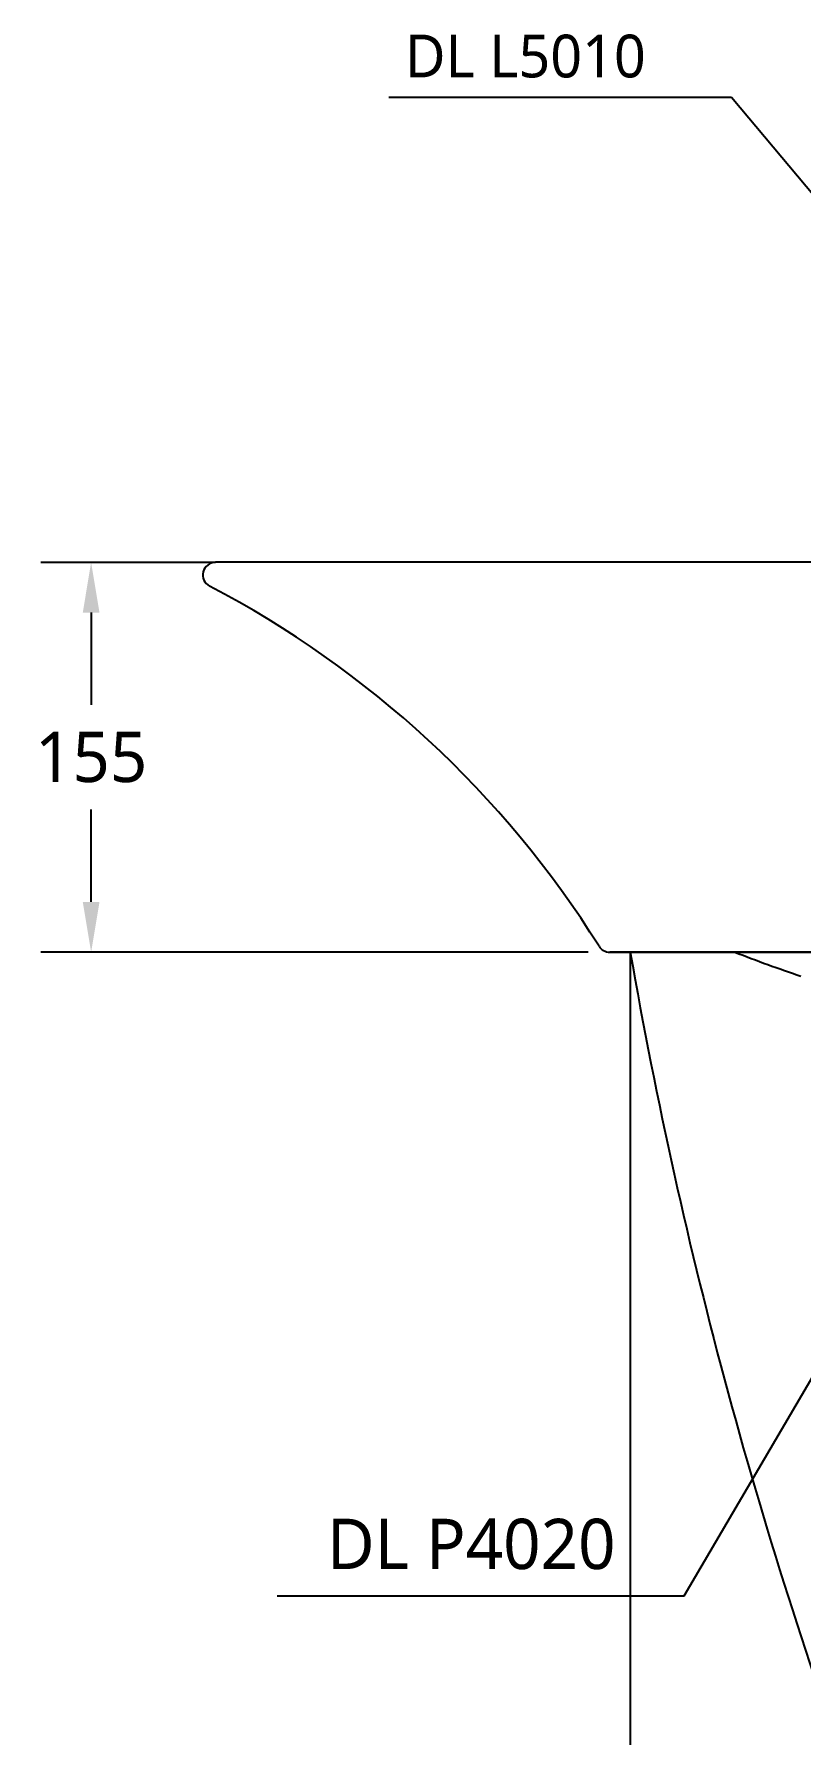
# Model space of a CAD drawing. Extents: x 0 to 6635, y -9 to 2100.
# Drawn here: x 5368 to 5673, y 403 to 1079 of the extents above; entities that cross this region are included whole.
import ezdxf

# ---------------------------------------------------------------- set-up
doc = ezdxf.new("R2010")
doc.units = 0
doc.header["$LTSCALE"] = 20
doc.header["$MEASUREMENT"] = 0
doc.layers.get('0').update_dxf_attribs({"linetype": 'CONTINUOUS'})
doc.layers.get('DEFPOINTS').update_dxf_attribs({"linetype": 'CONTINUOUS'})
doc.layers.add('1', color=1, linetype='CONTINUOUS')
doc.layers.add('7', color=7, linetype='CONTINUOUS')
doc.styles.add('GHS', font='romans', dxfattribs={"bigfont": 'ghs'})
doc.styles.get("Standard").update_dxf_attribs({"font": 'NanumGothic.ttf'})
doc.dimstyles.get("Standard").update_dxf_attribs({"dimtxt": 2.5, "dimasz": 2, "dimexe": 2, "dimexo": 1, "dimgap": 1.5, "dimtad": 1, "dimdec": 0, "dimlfac": 10, "dimrnd": 0.5, "dimzin": 0, "dimdsep": 46, "dimtxsty": 'Standard', "dimcen": 0, "dimclrt": 2, "dimadec": 0, "dimazin": 0, "dimtfac": 1, "dimtdec": 0, "dimtmove": 0, "dimatfit": 3, "dimfxl": 0, "dimtolj": 1, "dimtzin": 0, "dimarcsym": 0})

# ---------------------------------------------------------------- blocks, each defined once
blk = doc.blocks.new('*D44')
at = {"layer": '1', "color": 3, "lineweight": -2}
for p, q in [((5604.68, 714.14), (5604.68, 182.87)), ((5934.68, 266.66), (5934.68, 182.87)), ((5914.68, 202.87), (5624.68, 202.87))]:
    blk.add_line(p, q, dxfattribs=at)
at = {"layer": '1', "color": 3}
for points in [[(5624.68, 206.21), (5624.68, 199.54), (5604.68, 202.87)], [(5914.68, 206.21), (5914.68, 199.54), (5934.68, 202.87)]]:
    blk.add_solid(points, dxfattribs=at)
at = {"layer": 'DEFPOINTS', "color": 0}
for p in [(5604.68, 714.14), (5934.68, 266.66), (5604.68, 202.87)]:
    blk.add_point(p, dxfattribs=at)
at = {"layer": '1', "color": 2, "insert": (5769.68, 223.77), "char_height": 20, "attachment_point": 5}
blk.add_mtext('\\A1;330', dxfattribs=at)
blk = doc.blocks.new('*D48')
at = {"layer": '1', "color": 3, "lineweight": -2}
for p, q in [((5439.7, 869.14), (5370.26, 869.14)), ((5390.26, 849.14), (5390.26, 812.42)), ((5390.26, 734.14), (5390.26, 770.87)), ((5587.88, 714.14), (5370.26, 714.14))]:
    blk.add_line(p, q, dxfattribs=at)
at = {"layer": '1', "color": 3}
for points in [[(5386.93, 849.14), (5393.59, 849.14), (5390.26, 869.14)], [(5386.93, 734.14), (5393.59, 734.14), (5390.26, 714.14)]]:
    blk.add_solid(points, dxfattribs=at)
at = {"layer": 'DEFPOINTS', "color": 0}
for p in [(5439.7, 869.14), (5390.26, 714.14), (5587.88, 714.14)]:
    blk.add_point(p, dxfattribs=at)
at = {"layer": '1', "color": 2, "insert": (5390.26, 791.64), "char_height": 20, "attachment_point": 5}
blk.add_mtext('\\A1;155', dxfattribs=at)

msp = doc.modelspace()

# ---------------------------------------------------------------- linework, layer by layer
at = {"layer": '1', "color": 3}
for p, q in [((5626.14506, 458.25831), (5693.70086, 573.64327)), ((5464.20053, 458.25831), (5626.14506, 458.25831))]:
    msp.add_line(p, q, dxfattribs=at)
at = {"layer": '7'}
for p, q in [((5934.68094, 869.14283), (5439.6957, 869.14283)), ((5934.68094, 714.14283), (5596.48605, 714.14283)), ((5596.48605, 714.14283), (5934.68094, 714.14283))]:
    msp.add_line(p, q, dxfattribs=at)
for centre, radius, start, end in [((5439.6957, 864.12807), 5.01476, 90, 242.09772548), ((5251.02124, 502.77899), 402.62636, 32.05882312, 62.43330974), ((5596.48605, 719.14283), 5, 212.05882312, 270), ((7520.58042, 1047.54644), 1944.69247, 189.87171969, 200.46271658), ((5866.9632, 1282.2537), 609.47577, 248.76937258, 251.39983022)]:
    msp.add_arc(centre, radius, start, end, dxfattribs=at)

# ---------------------------------------------------------------- texts
at = {"color": 2, "insert": (5515.06149, 1078.94472), "char_height": 17, "attachment_point": 1, "style": 'GHS'}
msp.add_mtext_dynamic_manual_height_columns('{\\fNanumGothic|b0|i0|c129|p50;DL L5010}', width=155.8345136, gutter_width=13.505, heights=[0], dxfattribs=at)
at = {"layer": '1', "color": 2, "insert": (5541.42207, 478.70414), "char_height": 20, "attachment_point": 5}
msp.add_mtext('DL P4020', dxfattribs=at)

# ---------------------------------------------------------------- dimensions: what is measured, and where the dimension line sits
at = {"layer": '1'}
dim = msp.add_linear_dim(base=(5390.25901, 714.14283), p1=(5439.6957, 869.14283), p2=(5587.87682, 714.14283), angle=90, dimstyle='Standard', override={"dimtxt": 20, "dimasz": 20, "dimexe": 20, "dimexo": 0, "dimgap": 10, "dimtih": 1, "dimtoh": 1, "dimdec": 4, "dimlfac": 1, "dimzin": 8, "dimclrd": 3, "dimclre": 3, "dimtdec": 4}, dxfattribs=at)
dim.commit()
dim.dimension.update_dxf_attribs({"geometry": '*D48', "text_midpoint": (5390.25901, 791.64283)})
dim = msp.add_linear_dim(base=(5604.68094, 202.87185), p1=(5934.68094, 266.66191), p2=(5604.68094, 714.14283), dimstyle='Standard', override={"dimtxt": 20, "dimasz": 20, "dimexe": 20, "dimexo": 0, "dimgap": 10, "dimdec": 4, "dimlfac": 1, "dimzin": 8, "dimclrd": 3, "dimclre": 3, "dimtdec": 4}, dxfattribs=at)
dim.commit()
dim.dimension.update_dxf_attribs({"geometry": '*D44', "text_midpoint": (5769.68094, 223.77314)})

# ---------------------------------------------------------------- leaders
msp.add_leader([(5720.30697, 964.11143), (5644.97195, 1053.90759), (5508.68399, 1053.90759)], dimstyle='Standard', override={"dimtxt": 20, "dimasz": 20, "dimexe": 10, "dimexo": 8, "dimgap": 10, "dimtad": 0, "dimtoh": 1, "dimdec": 4, "dimlfac": 1, "dimzin": 8, "dimclrd": 3, "dimclre": 3, "dimtdec": 4, "dimarcsym": 1})

doc.saveas('drawing.dxf')
